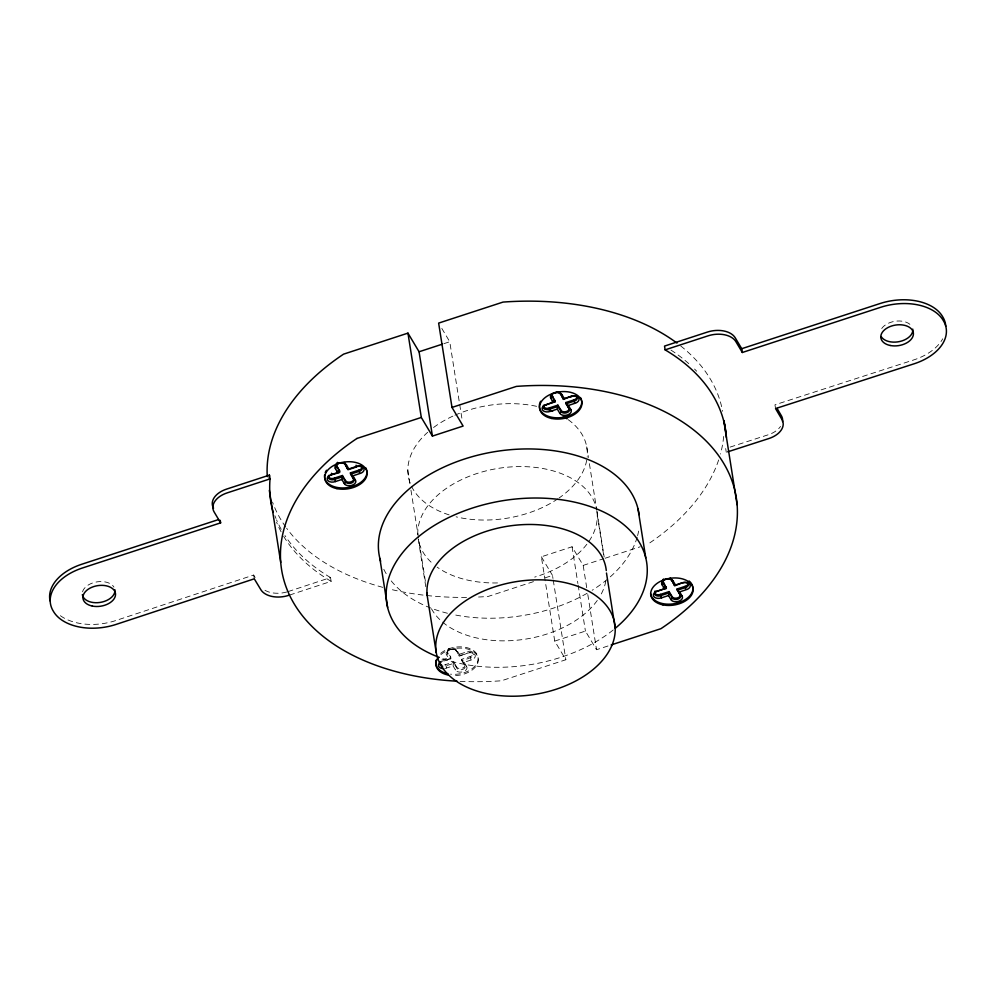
<?xml version="1.0" encoding="UTF-8"?>
<svg xmlns="http://www.w3.org/2000/svg" width="996" height="996" viewBox="0 0 996 996"><rect width="100%" height="100%" fill="white"/><g stroke="black" fill="none" stroke-linecap="round" stroke-linejoin="round"><path stroke-width="0.75" stroke-dasharray="4.98 3.74" d="M460.14 655.555L457.102 650.649A5.951 3.76 -9 0 0 450.03 649.703A5.951 3.76 -9 0 0 446.208 654.21L449.059 659.178L450.702 658.979L450.752 657.086L447.739 652.031A4.308 2.714 -9 0 1 450.18 648.11A4.308 2.714 -9 0 1 455.745 649.417L459.231 656.19L467.087 653.289A5.951 3.76 -9 0 1 474.98 654.733A5.951 3.76 -9 0 1 471.108 660.012L464.148 662.29L461.895 660.722L461.658 659.34L470.199 656.551A4.308 2.714 -9 0 0 473.05 652.716A4.308 2.714 -9 0 0 467.298 651.683L458.758 654.472M455.745 649.417L458.957 655.729L467.398 653.588L467.298 651.683M445.237 668.391A5.951 3.76 -9 0 0 446.656 668.005L453.068 665.901L453.653 661.954L445.648 664.569A4.308 2.714 -9 0 1 444.614 664.867M447.216 654.758L447.739 652.031M453.068 665.901L455.471 669.935L456.33 669.437L456.629 666.947L453.653 661.954M255.138 577.468L253.669 575.053L115.623 620.595A49.14 31.05 -9 0 1 58.577 614.295M288.118 591.574L330.535 577.58L331.133 581.353L288.716 595.347M443.917 343.657L449.756 341.74L459.467 403.069M460.127 681.351A230.176 145.478 -9 0 0 501.474 680.766L565.853 659.738L554.735 641.1L541.376 556.789L572.065 546.767L583.183 565.404L586.831 588.399M533.483 581.639L488.115 596.455A230.176 145.478 -9 0 1 475.789 597.139M545.186 577.817L552.494 575.427L552.979 578.489M583.183 565.404L603.676 558.706M605.132 558.233L640.254 546.767M441.763 660.062A4.308 2.714 -9 0 1 442.747 659.701L450.752 657.086M449.059 659.178L442.971 661.493L442.747 659.701M554.735 641.1L585.424 631.078L596.542 649.716L609.714 645.42M730.093 447.104L768.24 434.779A21.937 13.869 -9 0 0 780.54 426.437M464.148 662.29L466.551 666.312L465.032 666.013L461.895 660.722L471.394 657.447A4.308 2.714 -9 0 0 473.038 653.675A4.308 2.714 -9 0 0 467.498 652.94M457.052 651.546L455.944 650.674A4.308 2.714 -9 0 0 450.379 649.367A4.308 2.714 -9 0 0 447.939 653.289L450.951 658.344L442.946 660.958A4.308 2.714 -9 0 0 441.963 661.319M441.813 328.431L449.756 341.74M541.376 556.789L552.494 575.427M461.658 659.34L465.144 666.212A4.308 2.714 -9 0 1 462.393 669.511A4.308 2.714 -9 0 1 457.251 668.802L453.865 663.336L445.847 665.826A4.308 2.714 -9 0 1 444.814 666.125M446.656 668.005L445.648 664.569M471.108 660.012L470.199 656.551M775.548 408.584L774.95 404.812L913.457 360.029A49.14 31.05 -9 0 0 942.714 338.814M725.686 448.536L726.283 452.309M586.731 446.855L588.424 457.562M589.395 463.675L596.666 509.554M596.903 511.085L604.174 556.963M597.264 514.857L603.564 554.648M587.802 594.525L596.542 649.716M572.065 546.767L577.892 583.556M578.141 585.088L585.424 631.078M553.228 580.021L565.853 659.738M459.716 404.6L462.381 421.457M407.8 470.224L409.979 483.981M410.95 490.094L425.728 583.382M425.79 586.719L418.27 539.272A90.424 57.158 -9 0 0 432.899 563.798M253.669 575.053L254.279 578.825M881.721 328.518A16.446 10.396 -9 0 1 897.247 321.036A16.446 10.396 -9 0 1 911.85 326.551M330.535 577.58A230.176 145.478 -9 0 1 284.956 535.537M281.208 529.337A230.176 145.478 -9 0 1 276.564 519.862M275.992 518.48A230.176 145.478 -9 0 1 274.908 515.716M670.931 350.069A230.176 145.478 -9 0 1 690.178 364.885M694.548 369.055A230.176 145.478 -9 0 1 696.64 371.184M82.544 591.823A16.446 10.396 -9 0 1 97.222 581.838A16.446 10.396 -9 0 1 113.955 587.13M331.133 581.353A230.176 145.478 -9 0 1 283.325 535.761M281.071 531.777A230.176 145.478 -9 0 1 276.589 522.253M286.773 591.985A21.937 13.869 -9 0 1 264.027 589.719M466.551 666.312A5.951 3.76 -9 0 1 463.152 671.69A5.951 3.76 -9 0 1 455.471 669.935M440.68 653.351A21.377 13.508 -9 0 1 468.332 648.047A21.377 13.508 -9 0 1 476.125 664.556A21.377 13.508 -9 0 1 450.503 674.168M464.646 664.332A4.308 2.714 -9 0 1 462.194 668.241A4.308 2.714 -9 0 1 456.629 666.947M440.879 654.609A21.377 13.508 -9 0 1 477.059 655.331A21.377 13.508 -9 0 1 453.392 675.599M638.598 531.092A131.534 83.129 -9 0 1 637.602 535.636M637.179 537.155A131.534 83.129 -9 0 1 592.159 590.267M587.117 593.28A131.534 83.129 -9 0 1 453.578 614.644M447.478 613.262A131.534 83.129 -9 0 1 390.208 579.622M386.174 573.671A131.534 83.129 -9 0 1 383.311 568.255M613.212 629.97A131.534 83.129 -9 0 1 440.718 657.92M605.829 581.029A90.424 57.158 -9 0 1 600.999 594.488M597.276 600.439A90.424 57.158 -9 0 1 508.919 640.752A90.424 57.158 -9 0 1 430.496 606.838M586.706 460.227A90.424 57.158 -9 0 1 559.067 498M557.897 498.797A90.424 57.158 -9 0 1 456.106 516.824M449.121 514.882A90.424 57.158 -9 0 1 427.682 432.289M433.559 427.508A90.424 57.158 -9 0 1 453.491 415.842M454.911 415.208A90.424 57.158 -9 0 1 538.338 406.717M568.206 419.677A90.424 57.158 -9 0 1 587.13 457.226M723.656 436.46A230.176 145.478 -9 0 1 720.432 454.076M718.651 459.953A230.176 145.478 -9 0 1 647.574 544.376M466.551 597.376A230.176 145.478 -9 0 1 390.245 589.246M382.788 587.354A230.176 145.478 -9 0 1 286.674 528.303M285.765 527.058A230.176 145.478 -9 0 1 272.518 502.046M680.629 345.886A230.176 145.478 -9 0 1 722.573 411.261M597.002 511.795A90.424 57.158 -9 0 1 534.678 577.095M497.527 582.934A90.424 57.158 -9 0 1 437.157 567.147M417.797 534.69A90.424 57.158 -9 0 1 501.635 467.871A90.424 57.158 -9 0 1 596.791 510.276"/><path stroke-width="1.49" d="M551.66 393.968A4.308 2.714 -9 0 0 552.008 395.288L555.183 401.537L546.343 404.637A5.951 3.76 -9 0 0 542.459 409.916A5.951 3.76 -9 0 0 550.352 411.36L557.312 409.095L557.885 405.135L549.356 407.924A4.308 2.714 -9 0 1 544.8 407.912A4.308 2.714 -9 0 1 543.517 405.21M663.56 578.987A4.308 2.714 -9 0 0 663.199 581.664L666.424 588.101L657.572 591.076A5.951 3.76 -9 0 0 653.687 596.367A5.951 3.76 -9 0 0 661.581 597.812L668.54 595.533L669.113 591.587L660.585 594.375A4.308 2.714 -9 0 1 654.571 592.346M336.424 463.638A4.308 2.714 -9 0 0 336.548 465.655L339.524 470.647L339.474 472.527L331.407 474.818A5.951 3.76 -9 0 0 327.535 480.109A5.951 3.76 -9 0 0 335.428 481.554L341.84 479.462L342.425 475.503L334.419 478.117A4.308 2.714 -9 0 1 329.875 478.105A4.308 2.714 -9 0 1 328.58 475.403M356.07 465.232L356.282 467.037L348.002 469.739L344.554 463.04A4.308 2.714 -9 0 0 344.13 462.443M573.298 395.885A4.308 2.714 -9 0 0 571.194 396.308L563.475 399.371L560.026 392.673A4.308 2.714 -9 0 0 559.603 392.075M687.763 582.224A4.308 2.714 -9 0 1 685.124 586.358L677.131 588.972L677.33 590.23L685.335 587.615A4.308 2.714 -9 0 0 688.174 583.781A4.308 2.714 -9 0 0 682.422 582.747L674.703 585.822L671.204 579.05L674.429 585.362L681.09 583.183M675.599 585.187L673.159 581.091L671.404 580.307A4.308 2.714 -9 0 0 665.838 579A4.308 2.714 -9 0 0 663.398 582.921L666.175 588.611L664.519 588.81L662.079 584.714L663.261 583.693L663.199 581.664M341.84 479.462L344.292 483.546L345.5 482.587L345.438 480.558L342.425 475.503M557.312 409.095L559.752 413.178L560.96 412.22L560.897 410.19L557.885 405.135M668.54 595.533L670.943 599.567L672.151 598.596L672.088 596.579L669.113 591.587M337.831 472.727L335.428 468.705L336.748 466.912A4.308 2.714 -9 0 1 339.188 462.991A4.308 2.714 -9 0 1 344.753 464.298L346.508 465.082L348.911 469.104M552.008 395.288L554.946 402.16L553.29 402.359L550.888 398.338L552.207 396.545A4.308 2.714 -9 0 1 554.66 392.623A4.308 2.714 -9 0 1 560.225 393.93L561.968 394.715L564.371 398.749M356.095 467.099L357.278 466.439A5.951 3.76 -9 0 1 363.752 468.282A5.951 3.76 -9 0 1 361.237 473.063L352.92 475.839L350.629 474.146L350.43 472.888L358.971 470.1A4.308 2.714 -9 0 0 361 465.456M571.019 396.906L572.214 396.246A5.951 3.76 -9 0 1 578.688 398.089A5.951 3.76 -9 0 1 576.161 402.87L568.392 405.472L566.101 403.778L565.902 402.521L573.908 399.906A4.308 2.714 -9 0 0 576.535 395.773M682.248 583.357L683.443 582.697A5.951 3.76 -9 0 1 689.917 584.54A5.951 3.76 -9 0 1 687.389 589.308L679.621 591.923L677.33 590.23L680.654 595.82L682.023 595.944A5.951 3.76 -9 0 1 678.612 601.323A5.951 3.76 -9 0 1 670.943 599.567M676.969 343.085A230.176 145.478 -9 0 0 503.03 302.087L438.638 323.102L451.997 407.426L463.115 426.064L432.426 436.086L419.067 351.762L407.949 333.125L343.57 354.153A230.176 145.478 -9 0 0 267.277 476.636M419.067 351.762L442.448 344.13M356.929 438.464L421.308 417.449L432.426 436.086M451.997 407.426L516.376 386.398A230.176 145.478 -9 0 1 723.743 463.426A230.176 145.478 -9 0 1 660.921 628.688L611.171 644.935M273.203 512.454A230.176 145.478 -9 0 1 270.041 478.889L269.443 475.104L226.54 489.123A21.937 13.869 -9 0 0 213.555 508.221M270.041 478.889L227.138 492.896A21.937 13.869 -9 0 0 214.152 511.994L220.626 522.863L82.357 568.019A49.14 31.05 -9 0 0 53.373 611.27A49.14 31.05 -9 0 0 116.233 624.368L254.279 578.825L260.828 589.669A21.937 13.869 -9 0 0 288.716 595.347M742.331 352.484L741.734 348.7L735.247 337.843A21.937 13.869 -9 0 0 707.421 332.066L664.531 346.085L665.129 349.857L708.019 335.851A21.937 13.869 -9 0 1 735.845 341.616L742.331 352.484L880.601 307.316A49.14 31.05 -9 0 1 943.324 320.625A49.14 31.05 -9 0 1 914.054 363.814L775.548 408.584L781.947 419.478A21.937 13.869 -9 0 1 768.837 438.551L727.752 451.835M336.86 471.519L339.524 470.647M552.145 401.201L554.984 400.28M571.194 396.308L563.201 398.923L560.026 392.673M546.343 404.637L553.29 402.359M218.56 519.563L81.759 564.246A49.14 31.05 -9 0 0 50.049 600.887M741.734 348.7L880.003 303.543A49.14 31.05 -9 0 1 942.726 316.84A49.14 31.05 -9 0 1 945.777 326.24M663.373 587.652L666.212 586.719M657.572 591.076L664.519 588.81M546.68 404.725L545.659 404.687A4.308 2.714 -9 0 0 543.804 408.161A4.308 2.714 -9 0 0 548.522 409.481L558.084 406.405L561.097 411.46A4.308 2.714 -9 0 0 566.662 412.755A4.308 2.714 -9 0 0 569.114 408.833L565.902 402.521M657.908 591.176L656.887 591.126A4.308 2.714 -9 0 0 655.032 594.6A4.308 2.714 -9 0 0 659.75 595.932L669.312 592.844L672.288 597.837A4.308 2.714 -9 0 0 677.853 599.144A4.308 2.714 -9 0 0 680.305 595.222L677.131 588.972M559.752 413.178A5.951 3.76 -9 0 0 567.421 414.946A5.951 3.76 -9 0 0 570.833 409.568L569.475 409.443L566.101 403.778L574.107 401.164A4.308 2.714 -9 0 0 577.207 398.325A4.308 2.714 -9 0 0 574.356 395.922M344.292 483.546A5.951 3.76 -9 0 0 351.962 485.313A5.951 3.76 -9 0 0 355.36 479.935L354.003 479.811L350.629 474.146L359.17 471.357A4.308 2.714 -9 0 0 362.021 467.522A4.308 2.714 -9 0 0 356.269 466.502L347.729 469.29L344.554 463.04M331.407 474.818L331.519 473.249M568.392 405.472L570.833 409.568M679.621 591.923L682.023 595.944M352.92 475.839L355.36 479.935M350.43 472.888L353.655 479.201A4.308 2.714 -9 0 1 351.202 483.122A4.308 2.714 -9 0 1 345.637 481.815L342.624 476.76L333.585 479.674A4.308 2.714 -9 0 1 328.867 478.354A4.308 2.714 -9 0 1 330.734 474.88L339.723 471.905L336.548 465.655M777.092 408.447L781.35 415.706A21.937 13.869 -9 0 1 782.532 421.582M661.581 597.812L660.585 594.375M550.352 411.36L549.356 407.924M335.428 481.554L334.419 478.117M685.808 589.333L685.124 586.358M574.58 402.882L573.908 399.906M359.656 473.075L358.971 470.1M723.768 420.461L737.115 504.773M637.988 508.807L645.769 557.885M606.477 573.024L615.192 628.115A90.424 57.158 -9 0 1 482.574 692.643A90.424 57.158 -9 0 1 478.628 593.33A90.424 57.158 -9 0 1 615.192 628.115M407.949 333.125L421.308 417.449M426.749 592.832L436.211 652.529M379.85 558.358L387.631 607.436M269.318 490.343L280.723 562.391M220.228 520.335L220.626 522.863M912.772 329.128A16.446 10.396 -9 0 1 900.011 341.454A16.446 10.396 -9 0 1 881.161 336.573M665.129 349.857A230.176 145.478 -9 0 1 726.408 437.518M269.231 478.08A230.176 145.478 -9 0 1 269.443 475.104M723.93 420.673A230.176 145.478 -9 0 1 725.81 433.746M114.876 589.707A16.446 10.396 -9 0 1 100.011 602.443A16.446 10.396 -9 0 1 82.357 594.575M443.755 668.565A5.951 3.76 -9 0 1 438.551 666.125A5.951 3.76 -9 0 1 441.29 661.78M442.697 666.2A4.308 2.714 -9 0 1 440.444 662.427M441.527 664.73A4.308 2.714 -9 0 1 439.809 661.842M447.914 673.769A21.377 13.508 -9 0 1 436.024 660.174M335.428 468.705A5.951 3.76 -9 0 1 338.839 463.314A5.951 3.76 -9 0 1 346.508 465.082M353.456 477.943A4.308 2.714 -9 0 1 351.003 481.865A4.308 2.714 -9 0 1 345.438 480.558M365.669 467.697A21.377 13.508 -9 0 1 348.451 487.442A21.377 13.508 -9 0 1 324.584 474.992M325.231 472.602A21.377 13.508 -9 0 1 326.501 470.249M550.888 398.338A5.951 3.76 -9 0 1 554.299 392.947A5.951 3.76 -9 0 1 561.968 394.715M568.915 407.576A4.308 2.714 -9 0 1 566.463 411.497A4.308 2.714 -9 0 1 560.897 410.19M580.481 397.541A21.377 13.508 -9 0 1 560.499 417.673A21.377 13.508 -9 0 1 540.616 401.251M662.079 584.714A5.951 3.76 -9 0 1 665.49 579.336A5.951 3.76 -9 0 1 673.159 581.091M680.106 593.965A4.308 2.714 -9 0 1 677.654 597.874A4.308 2.714 -9 0 1 672.088 596.579M689.12 581.004A21.377 13.508 -9 0 1 678.948 602.555A21.377 13.508 -9 0 1 650.587 593.591M336.897 462.978A4.308 2.714 -9 0 1 337.607 462.393M654.745 591.649A4.308 2.714 -9 0 1 655.169 590.977M670.134 577.966A4.308 2.714 -9 0 1 670.781 578.452M448.113 675.027A21.377 13.508 -9 0 1 437.891 657.895M439.336 657.41A131.534 83.129 -9 0 1 413.577 541.002A131.534 83.129 -9 0 1 599.443 510.089A131.534 83.129 -9 0 1 615.491 628.115M380.634 561.221A131.534 83.129 -9 0 1 491.563 452.209A131.534 83.129 -9 0 1 639.071 514.633M427.197 595.459A90.424 57.158 -9 0 1 510.45 525.813A90.424 57.158 -9 0 1 606.278 570.571M542.559 407.787A90.424 57.158 -9 0 1 552.656 411.211M563.25 416.428A90.424 57.158 -9 0 1 567.01 418.83M457.114 681.202A230.176 145.478 -9 0 1 287.52 590.628A230.176 145.478 -9 0 1 356.929 438.464M890.187 345.475A16.446 10.396 -9 0 0 913.369 332.913A16.446 10.396 -9 0 0 887.76 327.634A16.446 10.396 -9 0 0 890.187 345.475M92.292 606.054A16.446 10.396 -9 0 0 115.474 593.492A16.446 10.396 -9 0 0 89.877 588.213A16.446 10.396 -9 0 0 92.292 606.054M662.925 604.871A21.377 13.508 -9 0 0 693.067 588.536A21.377 13.508 -9 0 0 659.788 581.676A21.377 13.508 -9 0 0 662.925 604.871M551.747 418.482A21.377 13.508 -9 0 0 581.876 402.16A21.377 13.508 -9 0 0 548.597 395.3A21.377 13.508 -9 0 0 551.747 418.482M336.922 488.638A21.377 13.508 -9 0 0 367.063 472.316A21.377 13.508 -9 0 0 333.772 465.456A21.377 13.508 -9 0 0 336.922 488.638"/></g></svg>
